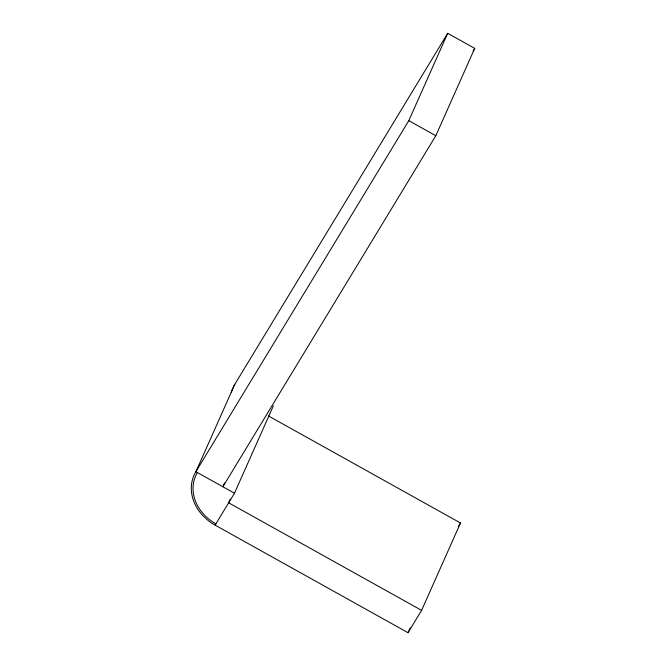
<?xml version="1.0" encoding="UTF-8"?>
<svg xmlns="http://www.w3.org/2000/svg" width="666" height="666" viewBox="0 0 666 666"><rect width="100%" height="100%" fill="white"/><g stroke="black" fill="none" stroke-linecap="round" stroke-linejoin="round"><path stroke-width="1" d="M224.584 482.975L222.885 486.771L435.814 135.714L474.708 48.36L447.694 33.3L234.773 384.357L195.879 471.711A44.256 37.238 24 0 0 215.11 525.141L408.05 632.7L421.595 610.364L460.489 523.001L268.456 415.942M230.353 499L228.654 502.797L421.595 610.364M215.11 525.141L234.465 493.223L273.36 405.869M234.465 493.223L195.879 471.711L408.799 120.663L447.694 33.3M408.05 632.7L410.164 627.955M473.085 51.024L474.708 48.36M458.408 526.44L460.489 523.001M408.799 120.663L435.814 135.714M215.884 523.859A42.482 35.748 24 0 1 197.419 472.577M231.318 392.399A44.256 37.238 24 0 1 234.773 384.357"/></g></svg>
